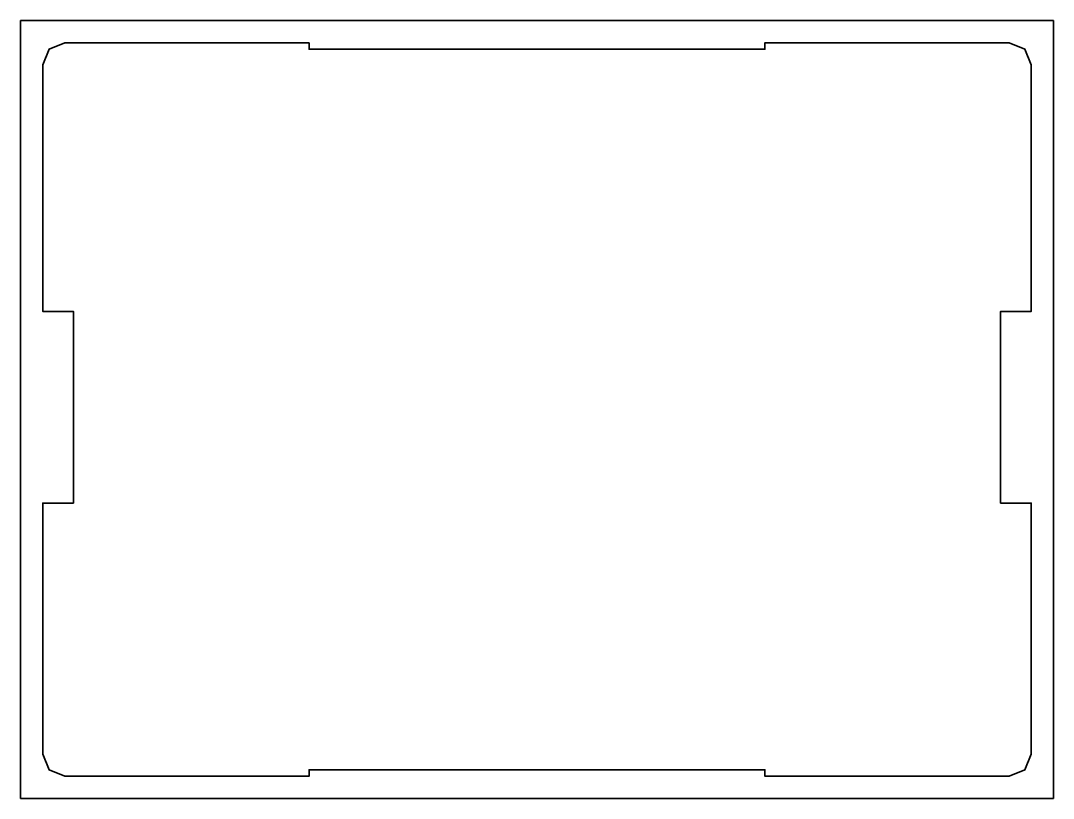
# Model space of a CAD drawing. Header units: millimetres. Extents: x -130 to 339, y -325 to 28.
import ezdxf

# ---------------------------------------------------------------- set-up
doc = ezdxf.new("R2010")
doc.units = ezdxf.units.MM
doc.header["$MEASUREMENT"] = 0
doc.layers.get('0').update_dxf_attribs({"lineweight": 0})
doc.layers.add('Safety', color=7, linetype='Continuous', lineweight=0)

msp = doc.modelspace()

# ---------------------------------------------------------------- linework, layer by layer
at = {"color": 240, "lineweight": 35, "true_color": 0xed1c24}
msp.add_lwpolyline([(1.5, 18), (1.5, 16.5), (1.5, 15), (105, 15), (208.5, 15), (208.5, 16.5), (208.5, 18), (264, 18), (319.5, 18), (326.57, 15.07), (329.5, 8), (329.5, -48), (329.5, -104), (322.5, -104), (315.5, -104), (315.5, -147.5), (315.5, -191), (322.5, -191), (329.5, -191), (329.5, -248), (329.5, -305), (326.57, -312.07), (319.5, -315), (264, -315), (208.5, -315), (208.5, -313.5), (208.5, -312), (105, -312), (1.5, -312), (1.5, -313.5), (1.5, -315), (-54, -315), (-109.5, -315), (-116.57, -312.07), (-119.5, -305), (-119.5, -248), (-119.5, -191), (-112.5, -191), (-105.5, -191), (-105.5, -147.5), (-105.5, -104), (-112.5, -104), (-119.5, -104), (-119.5, -48), (-119.5, 8), (-116.57, 15.07), (-109.5, 18), (-54, 18)], close=True, dxfattribs=at)
at = {"layer": 'Safety', "color": 240, "lineweight": 35, "true_color": 0xed1c24}
msp.add_lwpolyline([(339.5, -325), (-129.5, -325), (-129.5, 28), (339.5, 28)], close=True, dxfattribs=at)

doc.saveas('drawing.dxf')
